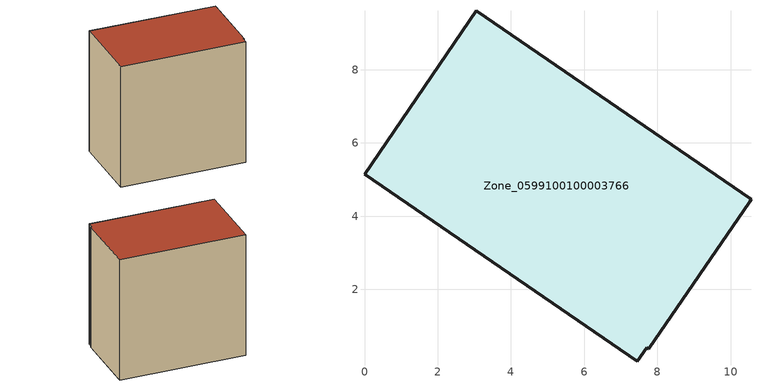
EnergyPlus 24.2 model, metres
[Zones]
Zone_0599100100003766
 floor ground (C_G): 0,5.14 3.06,9.61 10.56,4.46 10.52,4.4 7.76,0.38 7.71,0.4 7.46,0.04 z0
 wall outside (C_F): 3.06,9.61 0,5.14 7.46,0.04 7.71,0.4 7.76,0.38 10.52,4.4 10.56,4.46 3.06,9.61 z0:9.09
 roof outside (C_R): 10.56,4.46 3.06,9.61 0,5.14 7.46,0.04 7.71,0.4 7.76,0.38 10.52,4.4 z9.09
[BUILDING]
Pand.0599100100003766: North Axis=0; Terrain=City; Loads Convergence Tolerance Value=0.04; Temperature Convergence Tolerance Value=0.4; Solar Distribution=FullExterior; Maximum Number of Warmup Days=25; Minimum Number of Warmup Days=1
[Site:Location]
Rotterdam.The.Hague.AP_ZH_NLD Design_Conditions: Latitude=51.96; Longitude=4.45; Time Zone=1; Elevation=-4.5
[SITE:GROUNDTEMPERATURE:BUILDINGSURFACE]
18, 18, 18, 18, 18, 18, 18, 18, 18, 18, 18, 18
[MATERIAL] Thermal Absorptance=0.9; Solar Absorptance=0.7; Visible Absorptance=0.7
Name | Roughness | Thickness | Conductivity | Density | Specific Heat
G.TI.2015-2018 | MediumSmooth | 0.15 | 0.0428571 | 540 | 1210
F.TI.2015-2018 | Rough | 0.3 | 0.0666667 | 1920 | 840
R.TI.2015-2018 | MediumRough | 0.2 | 0.0333333 | 1500 | 1000
[CONSTRUCTION]
C_G: G.TI.2015-2018
C_F: F.TI.2015-2018
C_R: R.TI.2015-2018
[ZONE]
Zone_0599100100003766: Type=1; Multiplier=1; Ceiling Height=Autocalculate; Volume=Autocalculate; Floor Area=autocalculate; Part of Total Floor Area=Yes
[ZONEINFILTRATION:DESIGNFLOWRATE]
Infil_Zone_0599100100003766: Zone or ZoneList or Space or SpaceList=Zone_0599100100003766; Schedule=AlwaysOn; Design Flow Rate Calculation Method=Flow/Area; Flow Rate per Floor Area=0.0015; Constant Term Coefficient=1; Temperature Term Coefficient=0; Velocity Term Coefficient=0; Velocity Squared Term Coefficient=0
[HVACTEMPLATE:ZONE:IDEALLOADSAIRSYSTEM]
Zone_0599100100003766: Maximum Heating Supply Air Temperature=50; Minimum Cooling Supply Air Temperature=13; Maximum Heating Supply Air Humidity Ratio=0.0156; Minimum Cooling Supply Air Humidity Ratio=0.0077; Heating Limit=NoLimit; Cooling Limit=NoLimit; Dehumidification Control Type=ConstantSensibleHeatRatio; Cooling Sensible Heat Ratio=0.7; Dehumidification Setpoint=60; Humidification Control Type=None; Humidification Setpoint=30; Outdoor Air Method=None; Outdoor Air Flow Rate per Person=0.00944; Outdoor Air Flow Rate per Zone Floor Area=0; Outdoor Air Flow Rate per Zone=0; Demand Controlled Ventilation Type=None; Outdoor Air Economizer Type=NoEconomizer; Heat Recovery Type=None; Sensible Heat Recovery Effectiveness=0.7; Latent Heat Recovery Effectiveness=0.65
[ZONECONTROL:THERMOSTAT]
ThermostatControl_Zone_0599100100003766: Zone or ZoneList=Zone_0599100100003766; Control Type Schedule=DualSetpointControlType; Control 1=Thermostat_Zone_0599100100003766; Temperature Difference Between Cutout And Setpoint=0
[THERMOSTATSETPOINT:DUALSETPOINT]
Thermostat_Zone_0599100100003766: Heating Setpoint Temperature Schedule=HeatingSetpoint_Zone_0599100100003766; Cooling Setpoint Temperature Schedule=CoolingSetpoint_Zone_0599100100003766
[SCHEDULE:COMPACT]
HeatingSetpoint_Zone_0599100100003766: Through: 12/31, For: AllDays, Until: 24:00, 21
CoolingSetpoint_Zone_0599100100003766: Through: 12/31, For: AllDays, Until: 24:00, 24
DualSetpointControlType: Through: 12/31, For: AllDays, Until: 24:00, 4
AlwaysOn: Through: 12/31, For: AllDays, Until: 24:00, 1
